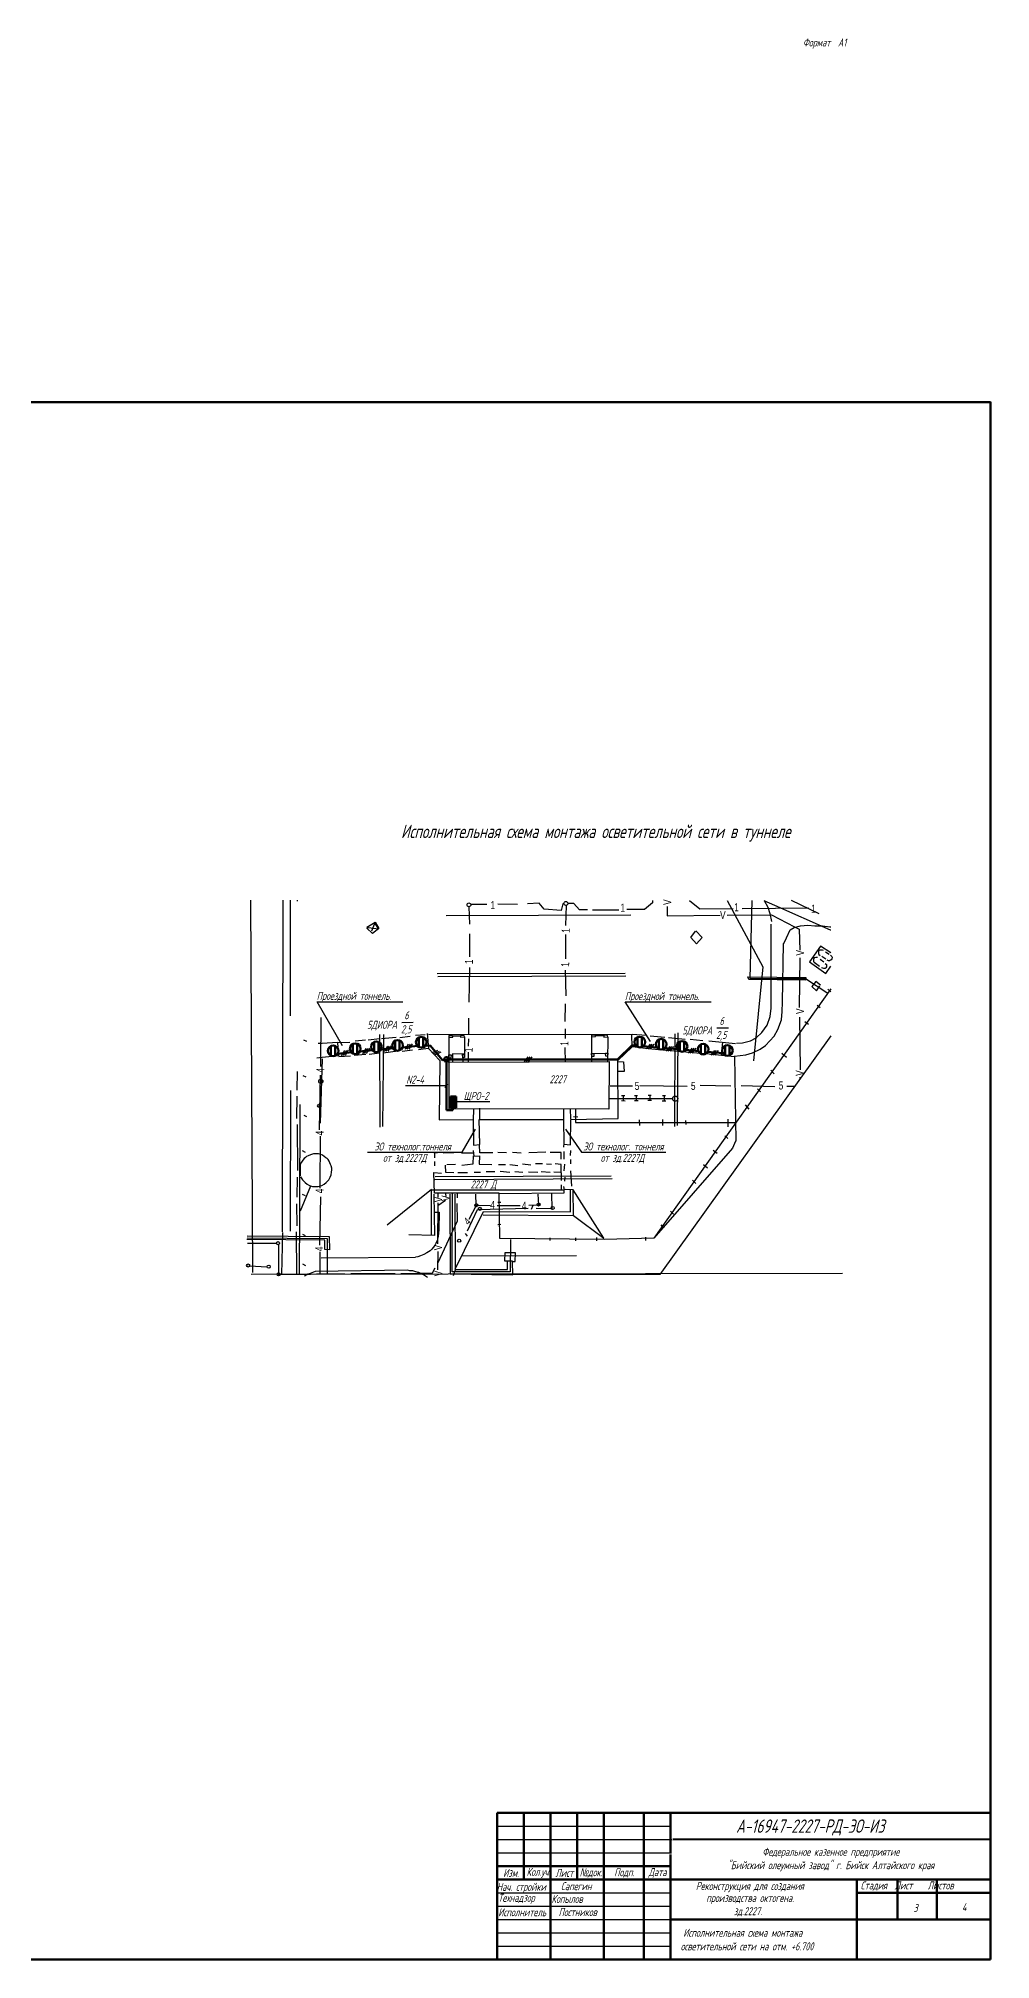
# Model space of a CAD drawing. Header units: inches. Extents: x -2146 to 222, y -883 to 3331.
# Drawn here: x -1044 to -687, y 375 to 1095 of the extents above; entities that cross this region are included whole.
import ezdxf
from ezdxf.enums import TextEntityAlignment as Align

# ---------------------------------------------------------------- set-up
doc = ezdxf.new("R2010")
doc.units = ezdxf.units.IN
doc.header["$MEASUREMENT"] = 0
doc.layers.add('блок', color=7, linetype='Continuous')
doc.layers.add('текст', color=7, linetype='Continuous')
for name, color, linetype, lineweight in [('кабель', 1, 'Continuous', 60), ('лампа', 6, 'Continuous', 50), ('Освещение', 160, 'Continuous', 40), ('строит', 7, 'Continuous', 30)]:
    doc.layers.add(name, color=color, linetype=linetype, lineweight=lineweight)
doc.styles.add('Simplex', font='simplex.shx', dxfattribs={"width": 0.7, "oblique": 15})
doc.styles.get("Standard").update_dxf_attribs({"font": 'arial.ttf'})

# ---------------------------------------------------------------- blocks, each defined once
blk = doc.blocks.new('*U9')
at = {"layer": 'Освещение', "lineweight": 50, "ltscale": 100}
blk.add_hatch(color=256, dxfattribs=at).paths.add_polyline_path([(-5, 2.5), (-5, -2.5), (5, -2.5), (5, 2.5)])
at = {"layer": 'Освещение', "lineweight": 50}
for p, q in [((-5, -2.5), (-5, 2.5)), ((-5, 2.5), (5, 2.5)), ((5, 2.5), (5, -2.5)), ((5, -2.5), (-5, -2.5))]:
    blk.add_line(p, q, dxfattribs=at)

msp = doc.modelspace()

# ---------------------------------------------------------------- linework, layer by layer
at = {"color": 0, "lineweight": 60}
for p, q in [((-1502.86, 958.94), (-686.86, 958.94)), ((-686.86, 375.02), (-686.86, 959.02)), ((-686.86, 375.02), (-686.86, 958.94)), ((-872.02, 430.02), (-687.02, 430.02)), ((-872.02, 375.02), (-872.02, 430.02)), ((-862.02, 430.02), (-862.02, 405.02)), ((-852.02, 430.02), (-852.02, 375.02)), ((-842.02, 405.02), (-842.02, 430.02)), ((-832.02, 375.02), (-832.02, 430.02)), ((-817.02, 430.02), (-817.02, 375.02)), ((-807.02, 430.02), (-807.02, 414.83)), ((-806.12, 420.02), (-686.86, 420.13)), ((-807.02, 414.45), (-807.02, 375.02)), ((-872.02, 410.02), (-807.09, 410.02)), ((-872.02, 405.02), (-686.86, 405.02)), ((-737.02, 405.02), (-737.02, 375.02)), ((-721.81, 390.02), (-721.81, 405.02)), ((-707.02, 405.02), (-707.02, 390.02)), ((-737.03, 400.02), (-686.86, 400.02)), ((-807.02, 390.02), (-686.86, 390.02)), ((-686.86, 375.02), (-1502.86, 375.02))]:
    msp.add_line(p, q, dxfattribs=at)
at = {"color": 0}
for p, q in [((-964.59, 772.19), (-963.8, 632.68)), ((-952.48, 772.19), (-952.66, 647.91)), ((-949.57, 728.88), (-949.57, 772.19)), ((-947.07, 772.19), (-947.07, 771.9)), ((-864.44, 770.65), (-871.74, 770.73)), ((-856.23, 771.07), (-860.63, 770.82)), ((-854.41, 768.83), (-856.23, 771.07)), ((-847.36, 770.82), (-848.02, 768.33)), ((-847.02, 770.9), (-847.36, 770.82)), ((-843.23, 770.99), (-845.35, 770.94)), ((-841.17, 768.6), (-843.23, 770.99)), ((-813.72, 771.18), (-816.74, 768.7)), ((-813.71, 772.13), (-813.72, 771.18)), ((-799.9, 772.13), (-796.03, 768.94)), ((-785.69, 772.13), (-772.33, 747.25)), ((-776.43, 772.13), (-777.23, 742.92)), ((-771.91, 772.13), (-767.91, 770.32)), ((-771.85, 772.13), (-770.49, 769.6)), ((-920.98, 762.06), (-917.77, 763.94)), ((-917.9, 763.67), (-919.11, 760.59)), ((-916.56, 761.52), (-917.9, 763.67)), ((-917.77, 763.94), (-916.43, 761.66)), ((-891.12, 766.43), (-821.81, 766.69)), ((-882.61, 769.74), (-882.44, 763.27)), ((-875.89, 770.57), (-882.03, 770.57)), ((-848.02, 768.33), (-854.41, 768.83)), ((-846.18, 770.21), (-846.37, 762.7)), ((-845.69, 770.11), (-846.18, 770.21)), ((-838.18, 768.55), (-841.17, 768.6)), ((-826.36, 768.54), (-836.21, 768.54)), ((-816.74, 768.7), (-823.34, 768.7)), ((-808.26, 769.91), (-808.26, 766.41)), ((-808.26, 766.41), (-788.39, 766.55)), ((-796.03, 768.94), (-783.47, 769.12)), ((-785.65, 766.59), (-769.08, 766.71)), ((-780.06, 769.14), (-755.04, 769.32)), ((-770.49, 769.6), (-769.64, 767.17)), ((-769.64, 767.17), (-769.12, 764.21)), ((-769.08, 766.71), (-760.41, 762.27)), ((-767.91, 770.32), (-747.04, 761.12)), ((-920.98, 761.79), (-920.31, 761.93)), ((-918.84, 759.78), (-920.98, 761.79)), ((-920.31, 761.93), (-916.56, 761.52)), ((-916.43, 761.66), (-918.84, 759.78)), ((-882.44, 759.62), (-882.44, 750.92)), ((-846.37, 759.39), (-846.37, 750.23)), ((-799.39, 758.22), (-797.58, 760.62)), ((-797.28, 755.82), (-799.39, 758.22)), ((-797.43, 760.77), (-795.03, 758.22)), ((-795.03, 758.22), (-797.28, 755.82)), ((-769.17, 731.75), (-769.17, 763.28)), ((-764.46, 755.92), (-763.5, 758.07)), ((-763.5, 758.07), (-762.07, 761.06)), ((-762.07, 761.06), (-760.63, 762.01)), ((-760.63, 762.01), (-758.24, 762.61)), ((-760.41, 762.27), (-758.68, 761.33)), ((-758.68, 761.33), (-758.48, 753.52)), ((-758.24, 762.61), (-755.49, 762.85)), ((-755.49, 762.85), (-752.86, 762.61)), ((-752.86, 762.61), (-749.88, 762.61)), ((-749.88, 762.61), (-747.13, 762.25)), ((-747.13, 762.25), (-746.86, 762.27)), ((-747.04, 761.12), (-746.86, 761.13)), ((-764.9, 734), (-764.54, 755.93)), ((-758.47, 750.58), (-758.64, 731.94)), ((-754.84, 749.15), (-748.74, 744.78)), ((-750.63, 755.01), (-754.76, 749.07)), ((-753.27, 750.22), (-753.36, 749.48)), ((-753.36, 749.48), (-753.3, 749.2)), ((-753.3, 749.2), (-753.1, 748.98)), ((-753.03, 750.63), (-753.27, 750.22)), ((-752.45, 750.72), (-753.03, 750.63)), ((-751.87, 750.72), (-752.45, 750.72)), ((-751.23, 753.3), (-751.41, 753.1)), ((-751.41, 753.1), (-751.41, 752.94)), ((-751.41, 752.94), (-751.39, 752.6)), ((-751.39, 752.6), (-751.41, 752.34)), ((-751.41, 752.34), (-751.39, 752.18)), ((-751.39, 752.18), (-751.27, 751.9)), ((-751.27, 751.9), (-750.83, 751.52)), ((-751.09, 753.48), (-751.23, 753.3)), ((-750.73, 753.52), (-751.09, 753.48)), ((-750.87, 750.11), (-749.46, 749.06)), ((-750.35, 753.52), (-750.73, 753.52)), ((-746.86, 752.51), (-750.63, 755.01)), ((-750.05, 753.52), (-750.35, 753.52)), ((-750.21, 751.19), (-748.7, 750.19)), ((-749.91, 753.44), (-750.05, 753.52)), ((-749.55, 753.32), (-749.91, 753.44)), ((-748.76, 752.82), (-747.42, 751.94)), ((-747.72, 749.53), (-748.16, 749.77)), ((-747.34, 749.53), (-747.72, 749.53)), ((-746.97, 749.67), (-747.34, 749.53)), ((-746.71, 749.81), (-746.97, 749.67)), ((-746.95, 751.56), (-746.43, 751.13)), ((-746.41, 750.17), (-746.71, 749.81)), ((-746.43, 751.13), (-746.31, 750.89)), ((-746.35, 750.49), (-746.41, 750.17)), ((-746.31, 750.89), (-746.35, 750.49)), ((-894.54, 744.68), (-823.95, 744.81)), ((-894.26, 743.58), (-823.74, 743.85)), ((-882.45, 746.95), (-882.6, 734.01)), ((-846.47, 746.04), (-846.27, 736.4)), ((-777.94, 743.54), (-756.19, 743.27)), ((-777.59, 742.48), (-777.94, 743.54)), ((-756.37, 742.22), (-777.59, 742.48)), ((-777.23, 742.92), (-756.37, 742.83)), ((-772.33, 747.25), (-775.89, 712.03)), ((-756.19, 743.27), (-756.37, 742.22)), ((-756.37, 742.83), (-747.92, 737.38)), ((-753.1, 748.98), (-751.01, 747.46)), ((-749.81, 746.79), (-750.27, 746.89)), ((-749.44, 746.63), (-749.81, 746.79)), ((-748.98, 746.65), (-749.44, 746.63)), ((-748.68, 746.89), (-748.98, 746.65)), ((-748.9, 748.52), (-748.48, 748.06)), ((-748.74, 744.78), (-746.86, 747.54)), ((-748.46, 747.18), (-748.68, 746.89)), ((-748.48, 748.06), (-748.38, 747.66)), ((-748.38, 747.66), (-748.46, 747.18)), ((-746.86, 739.04), (-813.21, 645.54)), ((-752.49, 741.69), (-753.99, 739.84)), ((-753.99, 739.84), (-752.23, 738.26)), ((-750.73, 740.37), (-752.49, 741.69)), ((-752.23, 738.26), (-750.91, 740.1)), ((-747.99, 738.82), (-746.82, 737.88)), ((-930.11, 717.59), (-939.61, 734.12)), ((-939.61, 734.12), (-907.4, 734.12)), ((-938.2, 728.22), (-938.31, 709.82)), ((-882.78, 728.04), (-882.71, 721.69)), ((-846.56, 733.38), (-846.66, 726.75)), ((-814.46, 719.25), (-823.96, 734.12)), ((-823.96, 734.12), (-791.72, 734.12)), ((-770.71, 725.35), (-769.52, 728.55)), ((-769.52, 728.55), (-769.17, 731.75)), ((-765.37, 727.37), (-765.02, 730.45)), ((-765.02, 730.45), (-764.9, 734)), ((-758.53, 728.35), (-758.35, 708.61)), ((-751.94, 732.82), (-750.83, 731.93)), ((-916.17, 721.85), (-916, 687.09)), ((-915.4, 720.35), (-909.91, 720.86)), ((-914.72, 721.85), (-914.98, 687.43)), ((-908.54, 720.75), (-904.65, 721.21)), ((-902.71, 721.55), (-899, 721.89)), ((-898.27, 722.2), (-897.83, 716.64)), ((-821.52, 721.76), (-897.83, 721.91)), ((-890.19, 721.46), (-890.19, 720.82)), ((-890.19, 720.82), (-888.67, 720.89)), ((-888.78, 721.42), (-890.16, 721.46)), ((-890.16, 720.77), (-890.1, 711.59)), ((-888.67, 720.89), (-888.78, 721.42)), ((-888.69, 721.4), (-885.66, 721.37)), ((-885.79, 721.5), (-885.79, 720.87)), ((-885.79, 720.87), (-884.26, 720.94)), ((-884.37, 721.47), (-885.75, 721.5)), ((-884.26, 720.94), (-884.37, 721.47)), ((-884.29, 720.97), (-884.22, 714.46)), ((-846.56, 724.03), (-846.56, 720.32)), ((-836.67, 721.62), (-836.67, 720.98)), ((-836.63, 721.58), (-836.67, 711.75)), ((-836.67, 720.98), (-835.15, 721.05)), ((-835.25, 721.58), (-836.63, 721.62)), ((-835.26, 721.51), (-832.08, 721.51)), ((-835.15, 721.05), (-835.25, 721.58)), ((-832.03, 721.55), (-832.03, 720.91)), ((-832.03, 720.91), (-830.51, 720.98)), ((-830.61, 721.51), (-832, 721.55)), ((-830.51, 720.98), (-830.61, 721.51)), ((-830.45, 720.88), (-830.6, 711.81)), ((-821.37, 717.22), (-821.52, 721.76)), ((-821.41, 722.03), (-816.03, 721.56)), ((-814.62, 721.37), (-809.14, 720.9)), ((-746.86, 721.42), (-810.93, 631.84)), ((-807.73, 720.71), (-801.5, 720.05)), ((-805.34, 722.15), (-805.46, 687.43)), ((-804.25, 722.46), (-804.43, 687.73)), ((-776.99, 719.54), (-774.86, 720.61)), ((-774.86, 720.61), (-772.73, 722.63)), ((-772.73, 722.63), (-770.71, 725.35)), ((-771.3, 717.77), (-768.1, 721.2)), ((-768.1, 721.2), (-766.68, 723.69)), ((-766.68, 723.69), (-765.37, 727.37)), ((-756.58, 726.77), (-755.24, 725.71)), ((-944.7, 719.92), (-943.59, 719.34)), ((-937.73, 713.22), (-939.64, 712.94)), ((-937.63, 718.43), (-939.19, 718.43)), ((-931.51, 713.86), (-937.73, 713.22)), ((-931.97, 718.88), (-937.63, 718.43)), ((-931.97, 718.7), (-931.51, 713.86)), ((-931.92, 718.87), (-927.29, 719.04)), ((-931.4, 713.61), (-927.06, 713.84)), ((-925.63, 714.12), (-921.29, 714.47)), ((-925.34, 719.44), (-921.46, 719.84)), ((-916.08, 720.18), (-920.43, 719.78)), ((-920.03, 714.52), (-916.03, 714.98)), ((-914.83, 715.04), (-909.23, 715.72)), ((-907.68, 715.67), (-903.74, 716.07)), ((-901.51, 716.29), (-897.91, 716.69)), ((-897.83, 716.64), (-893.58, 712.1)), ((-890.03, 713.07), (-890.15, 714.2)), ((-890.03, 714.23), (-889.3, 714.23)), ((-889.3, 714.23), (-889.36, 713.04)), ((-888.73, 714.66), (-888.79, 711.62)), ((-884.22, 714.46), (-888.73, 714.66)), ((-884.94, 713.22), (-885.06, 714.35)), ((-885.02, 714.46), (-884.95, 711.65)), ((-884.94, 714.38), (-884.21, 714.38)), ((-884.27, 713.19), (-884.94, 713.22)), ((-884.21, 714.38), (-884.27, 713.19)), ((-882.78, 720.23), (-882.93, 717.45)), ((-882.85, 715.19), (-882.85, 711.53)), ((-846.66, 717.01), (-846.47, 711.55)), ((-836.46, 713.63), (-836.58, 714.75)), ((-836.46, 714.78), (-835.73, 714.78)), ((-835.79, 713.6), (-836.46, 713.63)), ((-835.73, 714.78), (-835.79, 713.6)), ((-835.71, 714.72), (-831.34, 714.83)), ((-831.27, 713.69), (-831.4, 714.81)), ((-831.27, 714.84), (-830.54, 714.84)), ((-830.6, 713.66), (-831.27, 713.69)), ((-830.54, 714.84), (-830.6, 713.66)), ((-826.79, 712.1), (-821.37, 717.22)), ((-821.22, 717.31), (-815.38, 716.66)), ((-815.38, 716.66), (-807.15, 715.84)), ((-807.15, 715.84), (-798.32, 715.11)), ((-799.62, 720.14), (-794.9, 719.58)), ((-798.58, 715.15), (-790.99, 714.47)), ((-792.64, 719.48), (-782.54, 718.54)), ((-791.32, 714.49), (-783.11, 713.64)), ((-787.45, 719.01), (-788.01, 714.2)), ((-782.93, 713.86), (-782.52, 681.93)), ((-782.92, 713.74), (-778.77, 714.21)), ((-782.21, 718.6), (-779.96, 718.71)), ((-779.96, 718.71), (-776.99, 719.54)), ((-778.77, 714.21), (-776.16, 715.04)), ((-776.16, 715.04), (-773.32, 716.34)), ((-773.32, 716.34), (-771.3, 717.77)), ((-765.21, 714.82), (-763.42, 713.36)), ((-947.03, 707.94), (-947.14, 700.97)), ((-944.92, 706.53), (-943.81, 705.95)), ((-938.42, 706.57), (-938.76, 686.06)), ((-937.73, 712.77), (-938.38, 688.68)), ((-893.58, 712.1), (-893.73, 689.84)), ((-889.36, 713.04), (-890.03, 713.07)), ((-826.64, 690.43), (-826.79, 712.1)), ((-826.69, 711.77), (-824.62, 711.66)), ((-824.31, 707.93), (-826.49, 707.93)), ((-824.62, 711.66), (-824.31, 707.93)), ((-769.35, 708.44), (-768.12, 707.1)), ((-758.48, 705.9), (-758.49, 705.16)), ((-949.52, 700.89), (-949.73, 648.07)), ((-947.14, 698.76), (-947.31, 690.38)), ((-829.63, 702.63), (-821.27, 702.63)), ((-825.32, 698.95), (-824.17, 698.95)), ((-824.7, 698.94), (-824.7, 697.04)), ((-820.45, 699.05), (-819.3, 699.05)), ((-819.82, 699.03), (-819.82, 697.13)), ((-818.42, 702.73), (-800.69, 702.52)), ((-815.37, 699.14), (-814.22, 699.14)), ((-814.74, 699.12), (-814.74, 697.22)), ((-809.99, 698.93), (-808.84, 698.93)), ((-809.36, 698.91), (-809.36, 697.01)), ((-795.9, 702.83), (-784.29, 702.63)), ((-780.52, 702.73), (-767.78, 702.42)), ((-774.39, 701.51), (-773.16, 700.39)), ((-763.3, 702.52), (-760.36, 702.55)), ((-946.08, 655.55), (-945.95, 695.57)), ((-944.62, 691.66), (-943.52, 691.08)), ((-880.88, 693.82), (-881.01, 689.73)), ((-878.7, 694.23), (-878.7, 690.01)), ((-847.08, 694.09), (-847.08, 690.01)), ((-844.63, 693.96), (-844.5, 690.28)), ((-842.59, 693.68), (-842.59, 688.92)), ((-829.84, 697.88), (-806.03, 697.88)), ((-825.41, 697.06), (-824.02, 697.04)), ((-820.53, 697.15), (-819.14, 697.13)), ((-815.45, 697.24), (-814.06, 697.22)), ((-810.07, 697.03), (-808.68, 697.01)), ((-778.97, 695.47), (-777.52, 693.9)), ((-947.06, 688.15), (-946.89, 670.81)), ((-893.73, 689.84), (-880.98, 689.99)), ((-880.27, 686.35), (-885.23, 677.79)), ((-880.98, 689.99), (-880.84, 680.33)), ((-878.49, 680.62), (-878.79, 689.99)), ((-878.79, 689.99), (-847.15, 689.99)), ((-847.15, 689.99), (-847, 680.77)), ((-846.4, 686.35), (-840.4, 677.79)), ((-844.51, 680.47), (-844.37, 689.99)), ((-844.37, 689.99), (-826.64, 690.43)), ((-843.4, 691.09), (-841.77, 690.96)), ((-842.59, 688.92), (-782.77, 688.92)), ((-818.74, 689.87), (-818.6, 687.69)), ((-810.02, 690.01), (-810.02, 687.69)), ((-801.3, 689.6), (-801.16, 688.1)), ((-785.49, 690.14), (-785.49, 687.28)), ((-945.14, 678.35), (-944.04, 677.77)), ((-940.87, 677.1), (-941.36, 676.97)), ((-940.19, 677.12), (-940.87, 677.1)), ((-939.04, 677.06), (-940.19, 677.12)), ((-938.44, 683.69), (-938.51, 664.27)), ((-920.66, 677.79), (-885.17, 677.79)), ((-894.37, 677.47), (-895.73, 677.47)), ((-895.59, 677.61), (-895.59, 675.57)), ((-888.24, 677.47), (-892.32, 677.34)), ((-880.88, 677.34), (-885.37, 677.34)), ((-881.01, 678.43), (-880.74, 676.25)), ((-880.84, 680.33), (-878.49, 680.62)), ((-878.56, 677.47), (-878.7, 680.47)), ((-873.66, 677.47), (-878.56, 677.47)), ((-868.48, 677.47), (-871.75, 677.61)), ((-863.03, 677.34), (-866.3, 677.61)), ((-853.76, 677.75), (-860.17, 677.47)), ((-848.04, 677.61), (-852.13, 677.61)), ((-848.04, 675.16), (-848.04, 677.61)), ((-846.95, 681.15), (-847.08, 679.65)), ((-847, 680.77), (-844.51, 680.47)), ((-846.95, 678.02), (-846.95, 675.16)), ((-844.5, 678.43), (-844.63, 676.52)), ((-840.4, 677.79), (-808.71, 677.79)), ((-783.7, 679.28), (-813.19, 645.51)), ((-790.95, 678.53), (-789.45, 677.39)), ((-786.64, 683.81), (-785.49, 682.93)), ((-782.53, 681.87), (-783.7, 679.28)), ((-945.89, 672.64), (-945.99, 671.79)), ((-945.99, 671.79), (-945.95, 670.34)), ((-945.95, 670.34), (-945.89, 668.81)), ((-945.38, 673.98), (-945.89, 673.1)), ((-945.89, 673.1), (-945.89, 672.64)), ((-944.93, 674.78), (-945.38, 673.98)), ((-944.44, 675.34), (-944.93, 674.78)), ((-943.97, 675.78), (-944.44, 675.34)), ((-943.59, 676.1), (-943.97, 675.78)), ((-942.95, 676.38), (-943.59, 676.1)), ((-942.1, 676.8), (-942.95, 676.38)), ((-941.36, 676.97), (-942.1, 676.8)), ((-938.17, 676.89), (-939.04, 677.06)), ((-937.6, 676.65), (-938.17, 676.89)), ((-936.26, 675.63), (-937.6, 676.65)), ((-935.81, 675.31), (-936.26, 675.63)), ((-935.39, 674.95), (-935.81, 675.31)), ((-935.05, 674.32), (-935.39, 674.95)), ((-934.49, 673.15), (-935.05, 674.32)), ((-934.28, 672.57), (-934.49, 673.15)), ((-934.3, 669.28), (-934.13, 670.3)), ((-934.09, 671.7), (-934.28, 672.57)), ((-934.13, 670.3), (-934.05, 671.13)), ((-934.05, 671.13), (-934.09, 671.7)), ((-895.56, 662.39), (-895.82, 670.06)), ((-895.82, 670.06), (-892.84, 669.93)), ((-895.59, 674.2), (-895.59, 672.57)), ((-891.51, 672.84), (-891.37, 670.25)), ((-891.37, 670.25), (-888.24, 670.12)), ((-890.96, 673.12), (-887.69, 673.25)), ((-883.19, 669.98), (-886.74, 669.98)), ((-885.24, 672.84), (-881.01, 673.39)), ((-881.01, 673.39), (-880.88, 676.38)), ((-880.74, 676.25), (-878.7, 676.38)), ((-878.29, 670.12), (-880.61, 670.12)), ((-878.7, 676.38), (-878.83, 673.25)), ((-878.83, 673.25), (-874.06, 673.12)), ((-872.84, 670.39), (-876.11, 670.39)), ((-871.48, 673.12), (-868.89, 673.12)), ((-867.25, 670.12), (-870.93, 670.53)), ((-867.25, 673.12), (-864.25, 672.71)), ((-862.35, 670.12), (-865.34, 670.39)), ((-859.35, 672.84), (-862.48, 673.25)), ((-856.76, 670.12), (-860.3, 670.25)), ((-854.99, 673.39), (-857.58, 673.39)), ((-852.13, 670.12), (-855.53, 670.39)), ((-851.58, 673.12), (-853.49, 673.25)), ((-848.31, 670.12), (-850.76, 670.25)), ((-848.04, 673.12), (-850.22, 673.39)), ((-848.17, 673.12), (-848.04, 667.12)), ((-846.81, 673.25), (-846.95, 670.8)), ((-844.5, 675.02), (-844.5, 673.39)), ((-844.5, 670.8), (-844.09, 664.94)), ((-794.64, 673.08), (-793.15, 671.85)), ((-947.06, 668.42), (-947.15, 660.9)), ((-942.04, 665.01), (-945.96, 655.58)), ((-945.76, 668.49), (-945.04, 667.43)), ((-945.04, 667.43), (-944.1, 666.35)), ((-944.1, 666.35), (-943.31, 665.73)), ((-943.31, 665.73), (-942.38, 665.24)), ((-942.38, 665.24), (-941.29, 664.93)), ((-941.29, 664.93), (-940.08, 664.82)), ((-940.08, 664.82), (-939.13, 664.93)), ((-939.13, 664.93), (-937.79, 665.2)), ((-937.79, 665.2), (-936.96, 665.71)), ((-936.96, 665.71), (-936.15, 666.37)), ((-936.15, 666.37), (-935.62, 666.88)), ((-935.62, 666.88), (-935.17, 667.43)), ((-935.17, 667.43), (-934.62, 668.35)), ((-934.62, 668.35), (-934.3, 669.28)), ((-896.65, 663.69), (-913.3, 650.42)), ((-896.74, 663.48), (-896.74, 646.92)), ((-896.68, 663.58), (-846.81, 663.58)), ((-895.42, 667.5), (-828.88, 667.87)), ((-895.33, 668.58), (-829.22, 668.85)), ((-848.04, 665.49), (-848.04, 663.58)), ((-846.81, 663.58), (-846.95, 664.81)), ((-846.86, 662.53), (-846.86, 663.79)), ((-846.68, 668.35), (-846.81, 666.85)), ((-843.55, 663.64), (-846.54, 663.76)), ((-844.5, 655.38), (-844.5, 663.64)), ((-831.93, 645.44), (-843.55, 663.64)), ((-843.43, 653.94), (-843.55, 663.52)), ((-798.69, 667.28), (-797.46, 666.05)), ((-947.32, 658.43), (-947.23, 650.14)), ((-946.14, 631.89), (-946.08, 655.55)), ((-945.21, 662.06), (-944.1, 661.48)), ((-938.35, 661.02), (-938.68, 642.88)), ((-895.73, 661.95), (-895.59, 646.55)), ((-871.27, 662.39), (-895.56, 662.39)), ((-894.27, 658.7), (-894.35, 643.34)), ((-894.23, 662.61), (-894.31, 660.78)), ((-891.39, 659.61), (-894.23, 657.57)), ((-891.34, 662.17), (-891.25, 661.15)), ((-889.81, 661.98), (-889.66, 632.08)), ((-888.88, 632.85), (-888.73, 662.36)), ((-887.88, 662.05), (-887.72, 633.7)), ((-887.73, 633.83), (-877.19, 655.5)), ((-886.89, 652), (-886.98, 658.55)), ((-886.89, 660.65), (-886.89, 662.17)), ((-883.18, 648.31), (-879.44, 656.27)), ((-882.54, 652.68), (-879.74, 657.89)), ((-879.92, 657.84), (-880.04, 661.95)), ((-879.74, 657.89), (-874.53, 657.74)), ((-879.44, 656.27), (-860.36, 656.76)), ((-877.19, 655.5), (-844.5, 655.38)), ((-871.97, 657.74), (-863.44, 657.81)), ((-871.78, 659.05), (-870.59, 659.05)), ((-871.29, 662.31), (-846.86, 662.53)), ((-871.01, 645.38), (-871.27, 662.39)), ((-860.19, 657.89), (-855.97, 658.04)), ((-858.58, 657.71), (-859.2, 656.21)), ((-857.35, 656.76), (-851.43, 656.64)), ((-856.42, 657.96), (-856.65, 661.96)), ((-851.43, 656.64), (-851.55, 662.07)), ((-806.96, 655.67), (-805.9, 654.53)), ((-895.26, 655.29), (-893.72, 655.22)), ((-894.21, 636.32), (-886.89, 652)), ((-893.94, 648.71), (-894.09, 646.08)), ((-893.72, 655.22), (-893.94, 648.71)), ((-877.31, 654.3), (-843.43, 653.94)), ((-871.78, 650.67), (-870.59, 650.73)), ((-843.31, 653.94), (-831.93, 645.44)), ((-810.58, 650.5), (-809.6, 649.23)), ((-936.68, 644.75), (-965.92, 645.03)), ((-965.86, 646.4), (-935.02, 646.17)), ((-965.86, 645.66), (-935.77, 645.32)), ((-965.69, 643.61), (-954.8, 643.61)), ((-954.03, 643.1), (-954.12, 632.47)), ((-952.59, 647.61), (-952.92, 631.87)), ((-947.49, 647.92), (-947.31, 631.95)), ((-945.12, 647.03), (-944.01, 646.45)), ((-936.62, 641.22), (-936.68, 644.75)), ((-934.91, 641.1), (-936.62, 641.22)), ((-935.77, 645.32), (-935.8, 631.9)), ((-935.02, 646.17), (-934.91, 641.1)), ((-895.59, 646.55), (-905.13, 646.69)), ((-896.57, 641.4), (-897.16, 640.81)), ((-896.06, 642.05), (-896.57, 641.4)), ((-895.55, 642.57), (-896.06, 642.05)), ((-895.33, 643.01), (-895.55, 642.57)), ((-895.04, 643.52), (-895.33, 643.01)), ((-894.52, 644.61), (-895.04, 643.52)), ((-894.09, 646.08), (-894.52, 644.61)), ((-884.03, 647.22), (-883.3, 646.26)), ((-831.77, 644.99), (-871.01, 645.38)), ((-867.01, 645.06), (-867.17, 632.85)), ((-852.3, 645.67), (-852.21, 644.6)), ((-842.68, 645.59), (-842.59, 644.56)), ((-834.75, 645.75), (-834.71, 644.51)), ((-813.19, 645.51), (-831.77, 644.99)), ((-816.3, 645.88), (-816.3, 644.64)), ((-958.36, 634.65), (-964.93, 634.98)), ((-945.09, 635.88), (-943.98, 635.3)), ((-938.55, 640.34), (-938.51, 631.9)), ((-938.05, 638.11), (-902.64, 638.33)), ((-901.84, 638.47), (-902.72, 638.4)), ((-900.82, 638.84), (-901.84, 638.47)), ((-899.57, 639.35), (-900.82, 638.84)), ((-898.4, 640.01), (-899.57, 639.35)), ((-897.16, 640.81), (-898.4, 640.01)), ((-896.34, 632.45), (-895.28, 634.43)), ((-894.33, 640.52), (-894.38, 633.64)), ((-885.3, 638.89), (-842.29, 639.02)), ((-869.18, 640.03), (-869.25, 637.02)), ((-869.25, 637.02), (-866.24, 636.94)), ((-865.16, 639.96), (-869.18, 640.03)), ((-868.17, 633.7), (-868.09, 636.94)), ((-866.16, 631.77), (-866.24, 636.79)), ((-866.24, 636.79), (-865.31, 636.71)), ((-865.31, 636.71), (-865.16, 639.96)), ((-742.39, 632.24), (-964.28, 631.85)), ((-954.2, 631.89), (-942.07, 632)), ((-943.1, 631.99), (-944.27, 631.3)), ((-942.2, 632.26), (-943.1, 631.99)), ((-940.27, 633.02), (-942.2, 632.26)), ((-905.6, 633.52), (-940.27, 633.02)), ((-939.8, 632.13), (-929.15, 632.13)), ((-926.93, 632.21), (-910.32, 632.21)), ((-908.15, 632.29), (-896.34, 632.45)), ((-904.74, 633.26), (-905.6, 633.52)), ((-903.66, 633.26), (-904.74, 633.26)), ((-902.58, 632.91), (-903.66, 633.26)), ((-901.46, 632.57), (-902.58, 632.91)), ((-899.7, 631.7), (-901.46, 632.57)), ((-898.21, 630.71), (-899.7, 631.7)), ((-889.66, 632.08), (-866.16, 631.77)), ((-867.17, 632.85), (-888.88, 632.85)), ((-888.17, 632.47), (-888.55, 631.37)), ((-887.68, 633.84), (-888.17, 632.47)), ((-887.72, 633.7), (-868.17, 633.7)), ((-810.93, 631.84), (-877.68, 631.84)), ((-872.02, 430.02), (-862.02, 430.02)), ((-872.02, 430.02), (-852.02, 430.02)), ((-872.02, 425.02), (-807.09, 425.02)), ((-832.02, 430.02), (-817.02, 430.02)), ((-832.02, 430.02), (-817.02, 430.02)), ((-817.02, 430.02), (-807.02, 430.02)), ((-817.02, 430.02), (-807.02, 430.02)), ((-817.02, 430.02), (-807.02, 430.02)), ((-807.02, 430.02), (-797.02, 430.02)), ((-687.02, 430.02), (-737.02, 430.02)), ((-687.02, 430.02), (-737.02, 430.02)), ((-687.02, 430.02), (-737.02, 430.02)), ((-687.02, 430.02), (-737.02, 430.02)), ((-686.86, 430.02), (-737.02, 430.02)), ((-737.02, 430.02), (-737.02, 430.02)), ((-737.02, 430.02), (-737.02, 430.02)), ((-862.02, 410.02), (-842.02, 410.02)), ((-862.02, 410.02), (-862.02, 410.02)), ((-872.02, 400.02), (-807.09, 400.02)), ((-722.02, 400.02), (-707.02, 400.02)), ((-722.02, 400.02), (-707.02, 400.02)), ((-872.02, 395.02), (-807.09, 395.02)), ((-872.02, 385.02), (-806.9, 385.02)), ((-872.02, 375.02), (-872.02, 380.02)), ((-872.02, 375.02), (-872.02, 380.02)), ((-872.02, 380.02), (-806.9, 380.02)), ((-737.02, 375.02), (-737.02, 375.02))]:
    msp.add_line(p, q, dxfattribs=at)
at = {"color": 0, "linetype": 'Continuous'}
msp.add_line((-751.13, 767.15), (-761.58, 772.13), dxfattribs=at)
at = {"lineweight": 30}
for p, q in [((-907.84, 726.41), (-903.52, 726.44)), ((-789.57, 724.31), (-785.26, 724.34)), ((-891.59, 701.98), (-890.51, 703.3))]:
    msp.add_line(p, q, dxfattribs=at)
at = {"color": 6, "lineweight": 50}
for p, q in [((-901.36, 720.73), (-901.36, 717.17)), ((-899.75, 720.78), (-899.75, 717.11)), ((-819.37, 720.82), (-819.38, 717.26)), ((-817.77, 720.88), (-817.77, 717.2)), ((-934.41, 717.53), (-934.41, 713.97)), ((-932.8, 717.59), (-932.8, 713.91)), ((-926.11, 718.31), (-926.11, 714.76)), ((-924.51, 718.37), (-924.51, 714.69)), ((-918.21, 719.04), (-918.21, 715.48)), ((-916.6, 719.1), (-916.6, 715.42)), ((-910.24, 719.54), (-910.25, 715.99)), ((-908.64, 719.6), (-908.64, 715.93)), ((-811.36, 719.96), (-811.36, 716.4)), ((-809.75, 720.02), (-809.75, 716.34)), ((-803.49, 719.18), (-803.5, 715.62)), ((-801.89, 719.23), (-801.89, 715.56)), ((-795.57, 718.16), (-795.57, 714.61)), ((-793.96, 718.22), (-793.96, 714.55)), ((-786.5, 717.66), (-786.5, 714.1)), ((-784.89, 717.72), (-784.89, 714.04))]:
    msp.add_line(p, q, dxfattribs=at)
at = {"color": 0, "lineweight": 30}
for p, q in [((-890.07, 711.55), (-829.97, 711.76)), ((-890.07, 693.96), (-890.07, 711.55)), ((-829.97, 711.76), (-830.07, 693.86)), ((-830.07, 693.86), (-890.07, 693.96))]:
    msp.add_line(p, q, dxfattribs=at)
at = {"linetype": 'Continuous'}
msp.add_line((-890.94, 702.67), (-906.45, 702.65), dxfattribs=at)
at = {"color": 0, "ltscale": 0.5}
msp.add_line((-888.25, 696.8), (-874.75, 696.8), dxfattribs=at)
at = {"color": 0, "lineweight": -3}
for p, q in [((-872.02, 420.02), (-806.53, 420.02)), ((-872.02, 415.02), (-806.9, 415.02)), ((-871.58, 390.02), (-806.71, 390.02))]:
    msp.add_line(p, q, dxfattribs=at)
for p, q in [((-862.07, 410.09), (-862.07, 410.09)), ((-807.07, 405.09), (-737.07, 405.09)), ((-722.07, 400.09), (-707.07, 400.09)), ((-872.07, 375.09), (-872.07, 380.09))]:
    msp.add_line(p, q)
at = {"color": 0}
for centre, radius in [((-882.61, 770.49), 0.709), ((-846.22, 770.99), 0.739), ((-938.19, 704.3), 0.794), ((-805.23, 697.81), 0.982), ((-938.76, 695.12), 0.611), ((-879.8, 657.85), 0.583), ((-878.52, 656.5), 0.583), ((-856.48, 658.13), 0.583), ((-851.21, 656.78), 0.583), ((-954.24, 643.63), 0.583), ((-886.28, 644.53), 0.583), ((-965.46, 635.25), 0.583), ((-957.74, 634.8), 0.583), ((-954.02, 631.95), 0.583)]:
    msp.add_circle(centre, radius, dxfattribs=at)
at = {"color": 0, "lineweight": 50}
msp.add_circle((-891.01, 712.49), 0.891, dxfattribs=at)
at = {"layer": 'блок', "color": 0, "lineweight": 30}
for p, q in [((-929.31, 715.86), (-930.53, 713.92)), ((-928.61, 715.92), (-929.83, 713.99)), ((-927.87, 715.99), (-929.09, 714.05)), ((-921.35, 716.6), (-922.57, 714.67)), ((-920.65, 716.66), (-921.87, 714.73)), ((-919.92, 716.73), (-921.14, 714.8)), ((-913.22, 717.46), (-914.44, 715.53)), ((-912.52, 717.52), (-913.74, 715.59)), ((-911.78, 717.59), (-913, 715.66)), ((-905.36, 718.2), (-906.57, 716.27)), ((-904.66, 718.27), (-905.88, 716.33)), ((-903.92, 718.33), (-905.14, 716.4)), ((-894.42, 715.9), (-896.53, 715.01)), ((-893.81, 715.55), (-895.92, 714.66)), ((-893.17, 715.18), (-895.28, 714.29)), ((-860.45, 713.45), (-861.84, 711.63)), ((-859.75, 713.45), (-861.14, 711.63)), ((-859.01, 713.45), (-860.4, 711.63)), ((-814.66, 718.24), (-816.05, 716.43)), ((-813.95, 718.24), (-815.34, 716.43)), ((-813.22, 718.24), (-814.6, 716.43)), ((-807.24, 717.37), (-808.63, 715.56)), ((-806.54, 717.37), (-807.93, 715.56)), ((-805.8, 717.37), (-807.19, 715.56)), ((-798.97, 716.74), (-800.36, 714.92)), ((-798.27, 716.74), (-799.66, 714.92)), ((-797.53, 716.74), (-798.92, 714.92)), ((-790.51, 715.9), (-791.9, 714.08)), ((-789.81, 715.9), (-791.2, 714.08)), ((-789.07, 715.9), (-790.46, 714.08))]:
    msp.add_line(p, q, dxfattribs=at)
at = {"layer": 'кабель', "color": 0}
for p, q in [((-931.82, 714.67), (-926.49, 715.18)), ((-923.76, 715.45), (-918.71, 715.93)), ((-915.82, 716.21), (-910.81, 716.69)), ((-907.68, 716.99), (-901.71, 717.57)), ((-899.07, 717.65), (-897.1, 717.75)), ((-897.1, 717.75), (-892.54, 712.28)), ((-826.89, 712.53), (-821.36, 717.85)), ((-821.36, 717.85), (-820.02, 717.73)), ((-817.25, 717.48), (-812.13, 717.04)), ((-809.09, 716.77), (-804.22, 716.34)), ((-801.33, 716.09), (-796.31, 715.65)), ((-793.18, 715.38), (-787.21, 714.85)), ((-892.54, 712.28), (-891.05, 712.31)), ((-891.04, 693.55), (-891.04, 712.51)), ((-891.04, 712.51), (-826.87, 712.51)), ((-888.71, 693.54), (-891.04, 693.55)), ((-888.71, 693.54), (-888.71, 695.15))]:
    msp.add_line(p, q, dxfattribs=at)
at = {"layer": 'лампа', "color": 6}
for centre in [(-900.49, 718.95), (-818.51, 719.04), (-933.55, 715.75), (-925.25, 716.53), (-917.34, 717.26), (-909.38, 717.77), (-810.49, 718.18), (-802.63, 717.4), (-794.7, 716.38), (-785.63, 715.88)]:
    msp.add_circle(centre, 2, dxfattribs=at)

# ---------------------------------------------------------------- block references
at = {"xscale": 0.4199999999998908, "yscale": 0.4199999999998908, "zscale": 0.4199999999998908, "rotation": 270}
msp.add_blockref('*U9', (-888.49, 696.49), dxfattribs=at)

# ---------------------------------------------------------------- texts
at = {"color": 0, "lineweight": 20, "style": 'Simplex', "oblique": 15, "width": 0.7}
for s, p in [('Формат  А1', (-749.15, 1092.3)), ('2227', (-849.3, 703.59)), ('2227 Д', (-877.2, 664.16))]:
    msp.add_text(s, height=3, dxfattribs=at).set_placement(p, align=Align.CENTER)
at = {"lineweight": 35, "ltscale": 0.02, "style": 'Simplex', "oblique": 15, "width": 0.7}
msp.add_text('Исполнительная схема монтажа осветительной сети в туннеле', height=5, dxfattribs=at).set_placement((-908.09, 795.51))
at = {"color": 0, "width": 0.75}
for s, p in [('1', (-873.66, 768.86)), ('1', (-824.9, 767.87)), ('1', (-782.2, 768.09)), ('1', (-753.35, 767.5)), ('5', (-819.54, 701.08)), ('5', (-798.44, 701.08)), ('5', (-765.51, 701.24)), ('4', (-873.72, 656.45)), ('4', (-861.89, 656.21))]:
    msp.add_text(s, height=3, dxfattribs=at).set_placement(p, align=Align.CENTER)
for s, rotation, p in [('V', 88.80604, (-806.68, 771.42)), ('V', 358.80604, (-787.38, 765.17)), ('1', 88.80604, (-844.78, 760.85)), ('1', 88.80604, (-881.1, 749.11)), ('V', 88.80604, (-756.87, 752.43)), ('1', 88.80604, (-845, 748.09)), ('V', 88.80604, (-756.9, 730.53)), ('1', 88.80604, (-881.2, 716.06)), ('1', 88.80604, (-845.27, 718.43)), ('4', 90, (-936.82, 708.45)), ('V', 88.80604, (-756.99, 707.34)), ('4', 90, (-937.12, 684.9)), ('4', 90, (-937.12, 663.19)), ('V', 90, (-892.71, 659.99)), ('V', 90, (-889.79, 660.48)), ('4', 41.83141, (-882.22, 650.68)), ('4', 90, (-937.32, 641.51)), ('V', 90, (-892.75, 641.98)), ('V', 90, (-892.57, 632.24))]:
    msp.add_text(s, height=3, rotation=rotation, dxfattribs=at).set_placement(p, align=Align.CENTER)
at = {"lineweight": 20, "style": 'Simplex', "oblique": 15, "width": 0.7}
for s, p in [('Проездной тоннель.', (-939.74, 734.83)), ('Проездной тоннель.', (-824.09, 734.78)), ('N2-4', (-906.14, 703.44)), ('Реконструкция для создания', (-797.47, 401.11)), ('Стадия  Лист    Листов', (-735.64, 401.33)), ('производства октогена.', (-793.58, 396.62)), ('4', (-697.6, 393.18)), ('зд.2227.', (-783.24, 391.66)), ('3', (-715.82, 392.88))]:
    msp.add_text(s, height=3, dxfattribs=at).set_placement(p)
at = {"lineweight": 20, "style": 'Simplex', "oblique": 15}
for s, width, p in [('6', 0.7, (-906.04, 727.57)), ('6', 0.7, (-787.78, 725.47)), ('5ДИОРА', 0.7, (-915.24, 724)), ('2,5', 0.7, (-906.15, 722.32)), ('5ДИОРА', 0.7, (-796.98, 721.9)), ('2,5', 0.7, (-787.89, 720.21)), ('ЩРО-2', 0.7, (-879.96, 697.32)), ('ЭО технолог.тоннеля', 0.6, (-903.75, 678.37)), ('от зд.2227Д', 0.7, (-906.69, 674.11)), ('ЭО технолог. тоннеля', 0.6, (-824.66, 678.37)), ('от зд.2227Д', 0.7, (-825.01, 674.11))]:
    msp.add_text(s, height=3, dxfattribs=dict(at, width=width)).set_placement(p, align=Align.CENTER)
at = {"lineweight": 35, "style": 'Simplex', "oblique": 15, "width": 0.7}
msp.add_text('А-16947-2227-РД-ЭО-И3', height=5, dxfattribs=at).set_placement((-754.53, 422.56), align=Align.CENTER)
at = {"layer": 'строит', "lineweight": 35, "style": 'Simplex', "oblique": 15, "width": 0.7}
for s, p in [('Исполнительная схема монтажа ', (-802.2, 383.59)), ('осветительной сети на отм. +6.700 ', (-803.16, 378.47))]:
    msp.add_text(s, height=3, dxfattribs=at).set_placement(p)
at = {"layer": 'текст', "lineweight": 20, "char_height": 3, "style": 'Simplex'}
for s, insert, width, attachment_point in [('Федеральное казенное предприятие\\P"Бийский олеумный завод" г. Бийск Алтайского края', (-746.82, 412.51), 120, 5), ('Изм.', (-866.82, 407.51), 10, 5), ('Кол.уч', (-856.82, 407.51), 10, 5), ('Лист', (-846.82, 407.51), 10, 5), ('{\\fArial|b0|i0|c204|p34;\\W0.7;№\\Fsimplex|c204;док.}', (-836.82, 407.51), 10, 5), ('Подп.', (-824.32, 407.51), 15, 5), ('{\\W0.7;Дата}', (-811.82, 407.51), 10, 5), ('Технадзор', (-871.63, 397.76), 18, 4), ('Копылов', (-851.63, 397.76), 18, 4), ('Исполнитель', (-871.63, 392.76), 19, 4), ('Постников', (-848.96, 392.84), 18, 4)]:
    msp.add_mtext(s, dxfattribs=dict(at, insert=insert, width=width, attachment_point=attachment_point))
at = {"layer": 'текст', "lineweight": 20, "char_height": 3, "attachment_point": 4, "line_spacing_factor": 0.9, "style": 'Simplex'}
for s, insert, width in [('Нач. стройки', (-872.15, 401.88), 25.2584), ('Сапегин', (-848.09, 402.54), 18)]:
    msp.add_mtext(s, dxfattribs=dict(at, insert=insert, width=width))

doc.saveas('drawing.dxf')
